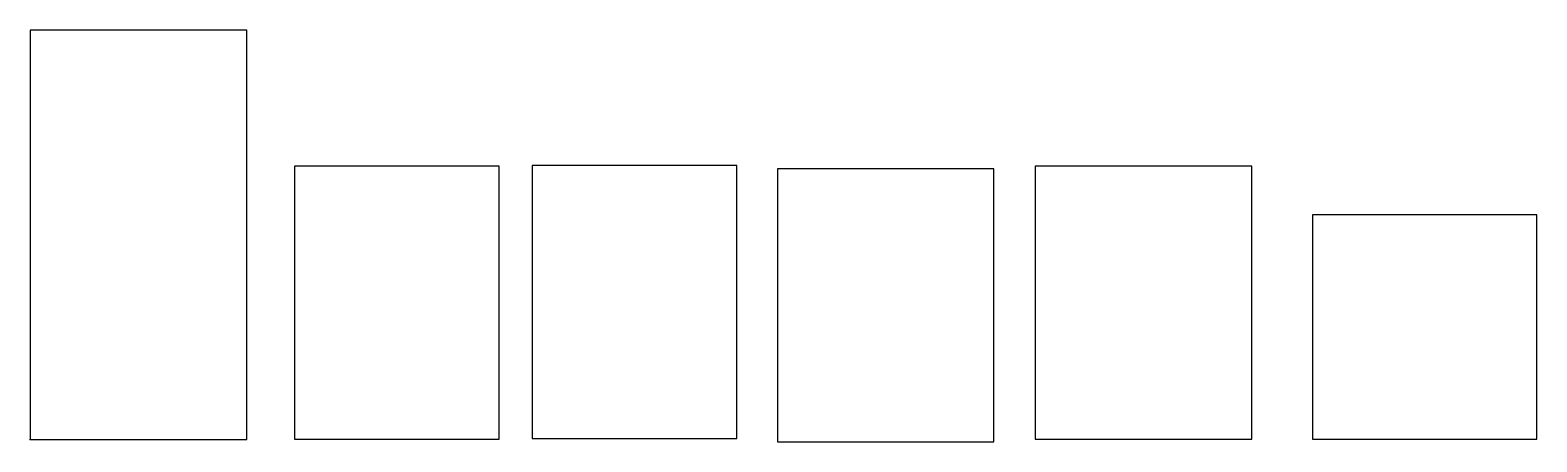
# Model space of a CAD drawing. Header units: centimetres. Extents: x 0 to 77.2, y -0.1 to 21.
import ezdxf

# ---------------------------------------------------------------- set-up
doc = ezdxf.new("R2010")
doc.units = ezdxf.units.CM
doc.header["$MEASUREMENT"] = 0
doc.layers.add('dimensions v1_Sketch1', color=7, linetype='Continuous')

msp = doc.modelspace()

# ---------------------------------------------------------------- linework, layer by layer
at = {"layer": 'dimensions v1_Sketch1'}
for p, q in [((0, 21), (0, 0)), ((11.1, 21), (0, 21)), ((11.1, 0), (11.1, 21)), ((13.548, 14.024), (13.548, 0.024)), ((24.048, 14.024), (13.548, 14.024)), ((24.048, 0.024), (24.048, 14.024)), ((36.23, 14.05), (25.73, 14.05)), ((25.73, 14.05), (25.73, 0.05)), ((36.23, 0.05), (36.23, 14.05)), ((62.625, 14.016), (51.525, 14.016)), ((51.525, 14.016), (51.525, 0.016)), ((62.625, 0.016), (62.625, 14.016)), ((38.307, 13.876), (38.307, -0.124)), ((49.407, 13.876), (38.307, 13.876)), ((49.407, -0.124), (49.407, 13.876)), ((77.237, 11.516), (65.737, 11.516)), ((65.737, 11.516), (65.737, 0.016)), ((77.237, 0.016), (77.237, 11.516)), ((0, 0), (11.1, 0)), ((13.548, 0.024), (24.048, 0.024)), ((25.73, 0.05), (36.23, 0.05)), ((51.525, 0.016), (62.625, 0.016)), ((65.737, 0.016), (77.237, 0.016)), ((38.307, -0.124), (49.407, -0.124))]:
    msp.add_line(p, q, dxfattribs=at)
msp.add_point((0, 0), dxfattribs=at)

doc.saveas('drawing.dxf')
